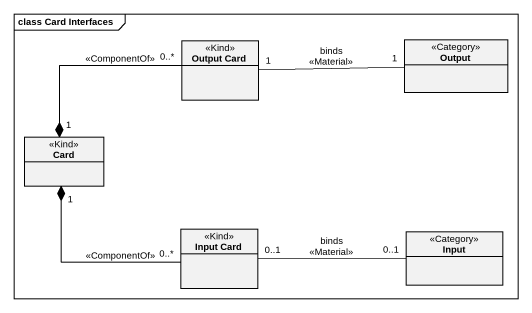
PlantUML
@startuml
mainframe class Card Interfaces
hide circle
hide empty members
class "Output Card" as Output_Card <<Kind>>
class Output <<Category>>
class "Card" as Card_ <<Kind>>
class "Input Card" as Input_Card <<Kind>>
class Input <<Category>>
Output_Card "1" -right- "1" Output : binds\n<<Material>>
Card_ "1" *-right- "0..*" Output_Card : <<ComponentOf>>
Card_ "1" *-- "0..*" Input_Card : <<ComponentOf>>
Input_Card "0..1" -right- "0..1" Input : binds\n<<Material>>
@enduml
